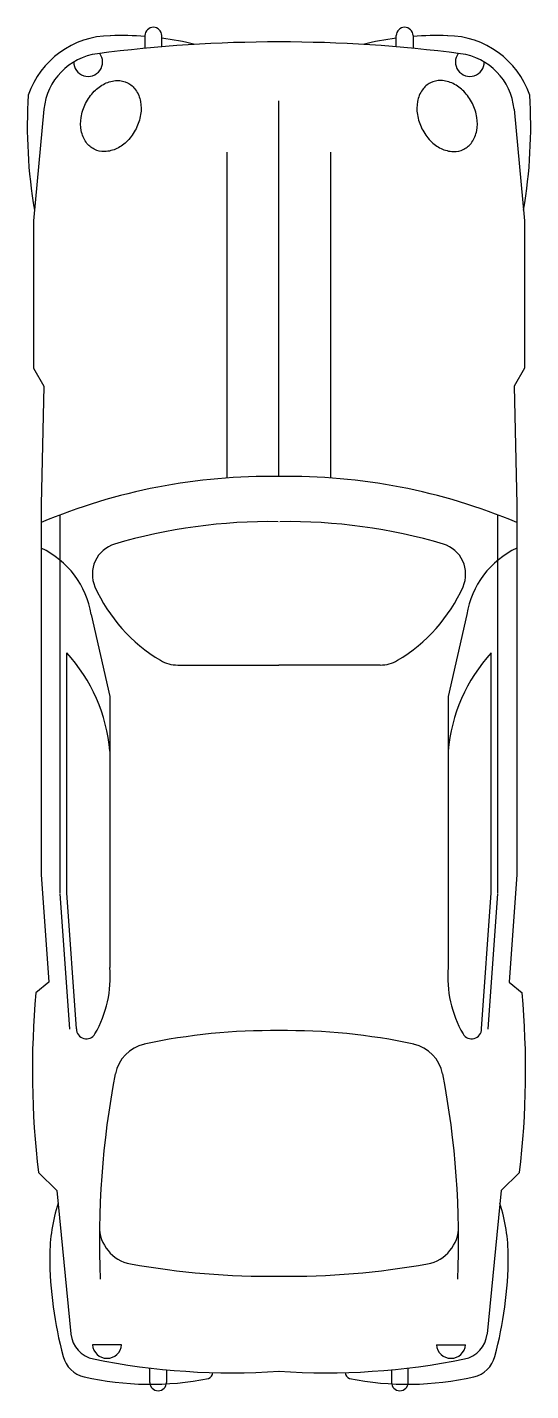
# Model space of a CAD drawing. Extents: x -0.81 to 0.81, y -4.36 to 0.05.
import ezdxf

# ---------------------------------------------------------------- set-up
doc = ezdxf.new("R2010")
doc.units = 0
doc.header["$MEASUREMENT"] = 0
doc.layers.add('CARRO', color=1, linetype='CONTINUOUS')

msp = doc.modelspace()

# ---------------------------------------------------------------- linework, layer by layer
at = {"layer": 'CARRO'}
for p, q in [((-0.4332, 0.0204), (-0.4332, -0.0205)), ((-0.3789, -0.0156), (-0.3789, 0.0204)), ((0.3789, -0.0156), (0.3789, 0.0204)), ((0.4332, 0.0204), (0.4332, -0.0205)), ((-0.7597, -0.2172), (-0.7941, -0.5787)), ((0, -1.4058), (0, -0.1907)), ((0.7597, -0.2172), (0.7941, -0.5787)), ((-0.1677, -1.4105), (-0.1677, -0.3563)), ((0.1677, -1.4105), (0.1677, -0.3563)), ((-0.7941, -0.5787), (-0.7941, -1.055)), ((0.7941, -0.5787), (0.7941, -1.055)), ((-0.7941, -1.055), (-0.7605, -1.1131)), ((0.7941, -1.055), (0.7605, -1.1131)), ((-0.7605, -1.1131), (-0.7689, -1.4965)), ((0.7605, -1.1131), (0.7689, -1.4965)), ((-0.7689, -1.4965), (-0.7689, -2.6931)), ((0.7689, -1.4965), (0.7689, -2.6931)), ((-0.7078, -2.7527), (-0.7078, -1.5302)), ((0.7078, -2.7527), (0.7078, -1.5302)), ((-0.6068, -1.8524), (-0.547, -2.1171)), ((0.6068, -1.8524), (0.547, -2.1171)), ((-0.6862, -2.7527), (-0.6862, -1.9757)), ((0.6862, -2.7527), (0.6862, -1.9757)), ((-0.3275, -2.0155), (0, -2.0155)), ((0.3275, -2.0155), (0, -2.0155)), ((-0.547, -2.1171), (-0.547, -2.9937)), ((0.547, -2.1171), (0.547, -2.9937)), ((-0.7689, -2.6931), (-0.7436, -3.0417)), ((0.7689, -2.6931), (0.7436, -3.0417)), ((-0.6763, -3.1938), (-0.7078, -2.7543)), ((-0.6547, -3.1922), (-0.6862, -2.7527)), ((0.6547, -3.1922), (0.6862, -2.7527)), ((0.6763, -3.1938), (0.7078, -2.7543)), ((-0.7436, -3.0417), (-0.7857, -3.0765)), ((0.7436, -3.0417), (0.7857, -3.0765)), ((-0.7772, -3.6576), (-0.7183, -3.7157)), ((0.7772, -3.6576), (0.7183, -3.7157)), ((-0.7183, -3.7157), (-0.6725, -4.1796)), ((0.7183, -3.7157), (0.6725, -4.1796)), ((-0.5088, -4.2145), (-0.6028, -4.2145)), ((0.5088, -4.2145), (0.6028, -4.2145)), ((-0.418, -4.3361), (-0.418, -4.2896)), ((-0.3637, -4.2954), (-0.3637, -4.3361)), ((0.3637, -4.2954), (0.3637, -4.3361)), ((0.418, -4.3361), (0.418, -4.2896))]:
    msp.add_line(p, q, dxfattribs=at)
for points in [[(-0.4896, -0.1322, -0.125662), (-0.4634, -0.1548, -0.105909), (-0.4477, -0.1925, -0.086318), (-0.4472, -0.2349, -0.076219), (-0.4619, -0.2805, -0.076219), (-0.4896, -0.3196, -0.086318), (-0.5239, -0.3446, -0.105909), (-0.5635, -0.3545, -0.125662), (-0.5973, -0.3472, -0.125662), (-0.6234, -0.3245, -0.105909), (-0.6392, -0.2868, -0.086318), (-0.6397, -0.2444, -0.076219), (-0.625, -0.1988, -0.076219), (-0.5972, -0.1597, -0.086318), (-0.563, -0.1348, -0.105909), (-0.5234, -0.1248, -0.125662)], [(0.4896, -0.1322, 0.125662), (0.4634, -0.1548, 0.105909), (0.4477, -0.1925, 0.086318), (0.4472, -0.2349, 0.076219), (0.4619, -0.2805, 0.076219), (0.4896, -0.3196, 0.086318), (0.5239, -0.3446, 0.105909), (0.5635, -0.3545, 0.125662), (0.5973, -0.3472, 0.125662), (0.6234, -0.3245, 0.105909), (0.6392, -0.2868, 0.086318), (0.6397, -0.2444, 0.076219), (0.625, -0.1988, 0.076219), (0.5972, -0.1597, 0.086318), (0.563, -0.1348, 0.105909), (0.5234, -0.1248, 0.125662)]]:
    msp.add_lwpolyline(points, format="xyb", close=True, dxfattribs=at)
for centre, radius, start, end in [((-0.4061, 0.0204), 0.0271, 360, 180), ((0.4061, 0.0204), 0.0271, 0, 180), ((-0.5413, -0.2643), 0.2846, 90.7977, 161.056), ((-0.0046, -4.4856), 4.4856, 89.9418, 97.455), ((-0.5105, -0.9818), 1.0027, 85.576, 91.9841), ((-0.5105, -0.9818), 1.0027, 76.2196, 82.4593), ((0.0046, -4.4856), 4.4856, 82.545, 90.0582), ((0.5105, -0.9818), 1.0027, 97.5407, 103.7804), ((0.5105, -0.9818), 1.0027, 88.0159, 94.424), ((0.5413, -0.2643), 0.2846, 18.944, 89.2023), ((-0.5606, -0.2362), 0.2, 97.455, 174.5603), ((-0.617, -0.0648), 0.0466, 180.0388, 36.5701), ((0.617, -0.0648), 0.0466, 143.4299, 359.9612), ((0.5606, -0.2362), 0.2, 5.4397, 82.545), ((0.7961, -0.2733), 1.6097, 176.3886, 189.6744), ((-0.7961, -0.2733), 1.6097, 350.3256, 3.6114), ((-0.0309, -3.306), 1.9005, 89.0675, 112.8484), ((0.0309, -3.306), 1.9005, 67.1516, 90.9325), ((-0.0309, -3.306), 1.7542, 89.0675, 106.5745), ((0.0309, -3.306), 1.7542, 73.4255, 90.9325), ((-0.5025, -1.7214), 0.1009, 106.5745, 203.8135), ((0.5025, -1.7214), 0.1009, 336.1865, 73.4255), ((-0.8917, -1.8985), 0.2885, 9.187, 64.8144), ((0.8917, -1.8985), 0.2885, 115.1856, 170.813), ((-0.1184, -1.5519), 0.5208, 203.8135, 239.4298), ((0.1184, -1.5519), 0.5208, 300.5702, 336.1865), ((-1.0836, -2.339), 0.5384, 4.7555, 42.4385), ((1.0836, -2.339), 0.5384, 137.5615, 175.2445), ((-0.3275, -1.906), 0.1096, 239.4298, 270), ((0.3275, -1.906), 0.1096, 270, 300.5702), ((-0.9115, -3.0254), 0.3659, 329.929, 4.9661), ((0.9115, -3.0254), 0.3659, 175.0339, 210.071), ((1.9358, -3.3272), 2.733, 174.7367, 186.944), ((-1.9358, -3.3272), 2.733, 353.056, 5.2633), ((-0.6226, -3.1927), 0.0321, 179.1711, 329.929), ((-0.0268, -5.1172), 1.919, 89.2008, 102.2925), ((0.0268, -5.1172), 1.919, 77.7075, 90.7992), ((0.6226, -3.1927), 0.0321, 210.071, 0.8289), ((-0.4093, -3.3614), 0.122, 102.2925, 168.9945), ((0.4093, -3.3614), 0.122, 11.0055, 77.7075), ((2.2241, -3.8736), 2.8048, 168.9945, 182.637), ((-2.2241, -3.8736), 2.8048, 357.363, 11.0055), ((-0.1399, -3.9349), 0.6014, 162.7548, 179.4404), ((0.1399, -3.9349), 0.6014, 0.5596, 17.2452), ((-0.4584, -3.8326), 0.122, 179.1256, 259.7043), ((0.4584, -3.8326), 0.122, 280.2957, 0.8744), ((0.551, -3.9201), 1.2923, 180.3963, 194.89), ((-0.0307, -1.4785), 2.5146, 259.7043, 270.7005), ((0.0307, -1.4785), 2.5146, 269.2995, 280.2957), ((-0.551, -3.9201), 1.2923, 345.11, 359.6037), ((-0.5814, -4.1707), 0.0916, 185.6347, 258.5217), ((0.5814, -4.1707), 0.0916, 281.4783, 354.3653), ((-0.5558, -4.2111), 0.0471, 184.1376, 355.8624), ((0.5558, -4.2111), 0.0471, 184.1376, 355.8624), ((-0.6091, -4.2286), 0.0919, 194.89, 257.0686), ((-0.1533, -2.0624), 2.2429, 258.5217, 273.9196), ((0.1533, -2.0624), 2.2429, 266.0804, 281.4783), ((0.6091, -4.2286), 0.0919, 282.9314, 345.11), ((-0.4158, -3.3864), 0.9559, 257.0686, 281.3448), ((-0.2396, -4.3004), 0.0261, 297.1688, 351.2271), ((0.2396, -4.3004), 0.0261, 188.7729, 242.8312), ((0.4158, -3.3864), 0.9559, 258.6552, 282.9314), ((-0.3909, -4.3361), 0.0271, 180, 0), ((0.3909, -4.3361), 0.0271, 180, 0)]:
    msp.add_arc(centre, radius, start, end, dxfattribs=at)

doc.saveas('drawing.dxf')
